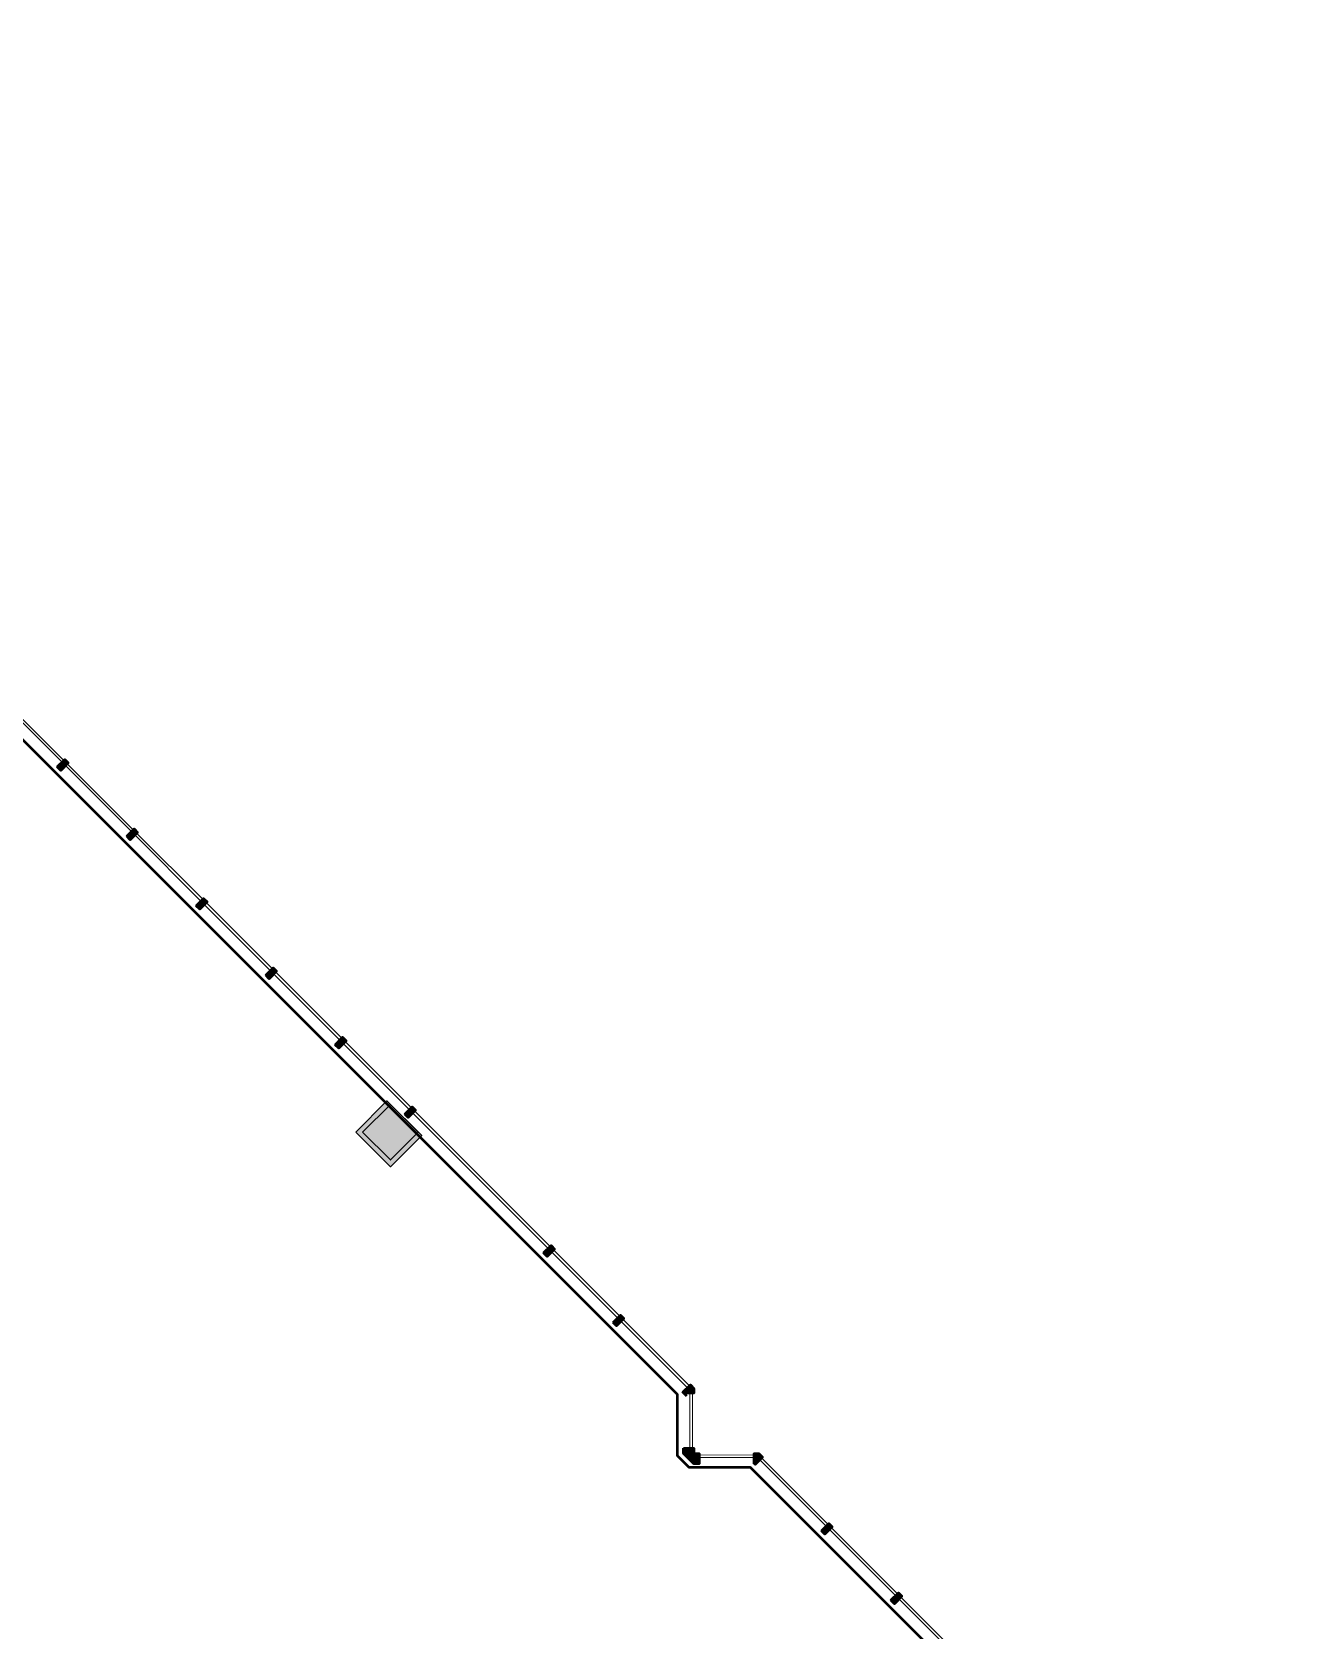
# Model space of a CAD drawing. Header units: inches. Extents: x -187 to 3098, y -893 to 1074.
# Drawn here: x 2319 to 3097, y 97 to 1073 of the extents above; entities that cross this region are included whole.
import ezdxf

# ---------------------------------------------------------------- set-up
doc = ezdxf.new("R2010")
doc.units = ezdxf.units.IN
doc.header["$LTSCALE"] = 96
doc.header["$MEASUREMENT"] = 0
for name, color, linetype, lineweight in [('Structural-Columns', 251, 'Continuous', 30), ('Wall-Ext-Glazed', 4, 'Continuous', 15), ('Wall-Ext-Shell', 4, 'Continuous', 50), ('Wall-Int-Deckhigh', 110, 'Continuous', 50), ('Wall-Int-Exist', 134, 'Continuous', 30), ('Walls-Old', 7, 'Continuous', 5)]:
    doc.layers.add(name, color=color, linetype=linetype, lineweight=lineweight)

msp = doc.modelspace()

# ---------------------------------------------------------------- hatches: boundary and pattern name
at = {"layer": 'Structural-Columns', "linetype": 'Continuous', "lineweight": 0}
msp.add_hatch(color=7, dxfattribs=at).paths.add_polyline_path([(2520.52, 400.67), (2537.49, 417.64), (2554.46, 400.67), (2537.49, 383.7)])
at = {"layer": 'Wall-Ext-Shell', "linetype": 'Continuous', "lineweight": 0}
for points in [[(2334.09, 623.87), (2338.6, 628.38), (2340.72, 626.26), (2336.21, 621.75)], [(2376.52, 581.45), (2381.03, 585.95), (2383.15, 583.83), (2378.64, 579.33)], [(2418.96, 539.01), (2423.46, 543.52), (2425.58, 541.4), (2421.08, 536.89)], [(2461.38, 496.58), (2465.89, 501.09), (2468.01, 498.97), (2463.5, 494.46)], [(2503.81, 454.16), (2508.32, 458.66), (2510.44, 456.54), (2505.93, 452.04)], [(2546.23, 411.73), (2550.74, 416.24), (2552.86, 414.12), (2548.36, 409.61)], [(2631.09, 326.88), (2635.6, 331.39), (2637.72, 329.26), (2633.21, 324.76)], [(2673.51, 284.45), (2678.02, 288.96), (2680.14, 286.84), (2675.64, 282.33)], [(2673.51, 284.45), (2678.02, 288.96), (2680.14, 286.84), (2675.64, 282.33)], [(2716.2, 241.77), (2720.7, 246.27), (2722.83, 244.15), (2722.83, 241.15), (2716.45, 241.15), (2716.45, 241.51)], [(2716.45, 207.59), (2722.83, 207.59), (2722.83, 204.33), (2726.05, 204.36), (2726.05, 197.99), (2722.89, 197.99), (2716.45, 204.43)], [(2759.62, 197.99), (2759.62, 204.36), (2762.62, 204.36), (2764.74, 202.24), (2760.23, 197.73), (2759.98, 197.99)], [(2800.79, 157.17), (2805.3, 161.68), (2807.33, 159.56), (2802.91, 155.05)], [(2843.22, 114.75), (2847.73, 119.25), (2849.85, 117.13), (2845.34, 112.62)]]:
    msp.add_hatch(color=7, dxfattribs=at).paths.add_polyline_path(points)
at = {"layer": 'Wall-Int-Exist', "linetype": 'Continuous', "lineweight": 0}
msp.add_hatch(color=7, dxfattribs=at).paths.add_polyline_path([(2516.33, 400.75), (2535.42, 419.84), (2556.63, 398.63), (2537.54, 379.54)])

# ---------------------------------------------------------------- linework, layer by layer
at = {"layer": 'Structural-Columns'}
msp.add_lwpolyline([(2520.52, 400.67), (2537.49, 417.64), (2554.46, 400.67), (2537.49, 383.7)], close=True, dxfattribs=at)
at = {"layer": 'Wall-Ext-Glazed', "flags": 128}
for points in [[(1380.62, 1072.88), (1892.87, 1072.88), (2043.14, 922.61), (2043.13, 882.31), (2042.08, 882.29), (2083.36, 882.38), (2721.93, 243.8), (2722.03, 203.43), (2762.26, 203.49), (3096.72, -130.97)], [(1380.99, 1071.38), (1892.25, 1071.38), (2041.63, 921.99), (2041.63, 921.99), (2041.63, 880.81), (2041.63, 880.81), (2082.81, 880.81), (2720.45, 243.17), (2720.45, 201.99), (2761.63, 201.99), (3095.22, -131.6)]]:
    msp.add_lwpolyline(points, dxfattribs=at)
at = {"layer": 'Wall-Ext-Shell'}
msp.add_lwpolyline([(1381.62, 1065.38), (1887.91, 1065.38), (2033.78, 919.51), (2033.78, 881.91), (2040.88, 874.81), (2078.47, 874.81), (2712.6, 240.69), (2712.6, 203.09), (2719.7, 195.99), (2757.3, 195.99), (3087.36, -134.08)], dxfattribs=at)
for points in [[(2334.09, 623.87), (2338.6, 628.38), (2340.72, 626.26), (2336.21, 621.75)], [(2376.52, 581.45), (2381.03, 585.95), (2383.15, 583.83), (2378.64, 579.33)], [(2418.96, 539.01), (2423.46, 543.52), (2425.58, 541.4), (2421.08, 536.89)], [(2461.38, 496.58), (2465.89, 501.09), (2468.01, 498.97), (2463.5, 494.46)], [(2503.81, 454.16), (2508.32, 458.66), (2510.44, 456.54), (2505.93, 452.04)], [(2546.23, 411.73), (2550.74, 416.24), (2552.86, 414.12), (2548.36, 409.61)], [(2631.09, 326.88), (2635.6, 331.39), (2637.72, 329.26), (2633.21, 324.76)], [(2673.51, 284.45), (2678.02, 288.96), (2680.14, 286.84), (2675.64, 282.33)], [(2673.51, 284.45), (2678.02, 288.96), (2680.14, 286.84), (2675.64, 282.33)], [(2800.79, 157.17), (2805.3, 161.68), (2807.33, 159.56), (2802.91, 155.05)], [(2843.22, 114.75), (2847.73, 119.25), (2849.85, 117.13), (2845.34, 112.62)]]:
    msp.add_lwpolyline(points, close=True, dxfattribs=at)
at = {"layer": 'Wall-Ext-Shell', "flags": 128}
for points in [[(2716.2, 241.77), (2720.7, 246.27), (2722.83, 244.15), (2722.83, 241.15), (2716.45, 241.15), (2716.45, 241.51)], [(2716.45, 207.59), (2722.83, 207.59), (2722.83, 204.33), (2726.05, 204.36), (2726.05, 197.99), (2722.89, 197.99), (2716.45, 204.43)], [(2759.62, 197.99), (2759.62, 204.36), (2762.62, 204.36), (2764.74, 202.24), (2760.23, 197.73), (2759.98, 197.99)]]:
    msp.add_lwpolyline(points, close=True, dxfattribs=at)
at = {"layer": 'Wall-Int-Deckhigh'}
msp.add_line((2715.71, 242.26), (2718.36, 239.6), dxfattribs=at)
at = {"layer": 'Wall-Int-Exist'}
msp.add_lwpolyline([(2516.33, 400.75), (2535.42, 419.84), (2556.63, 398.63), (2537.54, 379.54)], close=True, dxfattribs=at)
at = {"layer": 'Walls-Old'}
for p, q in [((2516.33, 400.75), (2535.42, 419.84)), ((2535.42, 419.84), (2556.63, 398.63)), ((2537.54, 379.54), (2516.33, 400.75)), ((2556.63, 398.63), (2537.54, 379.54))]:
    msp.add_line(p, q, dxfattribs=at)

doc.saveas('drawing.dxf')
